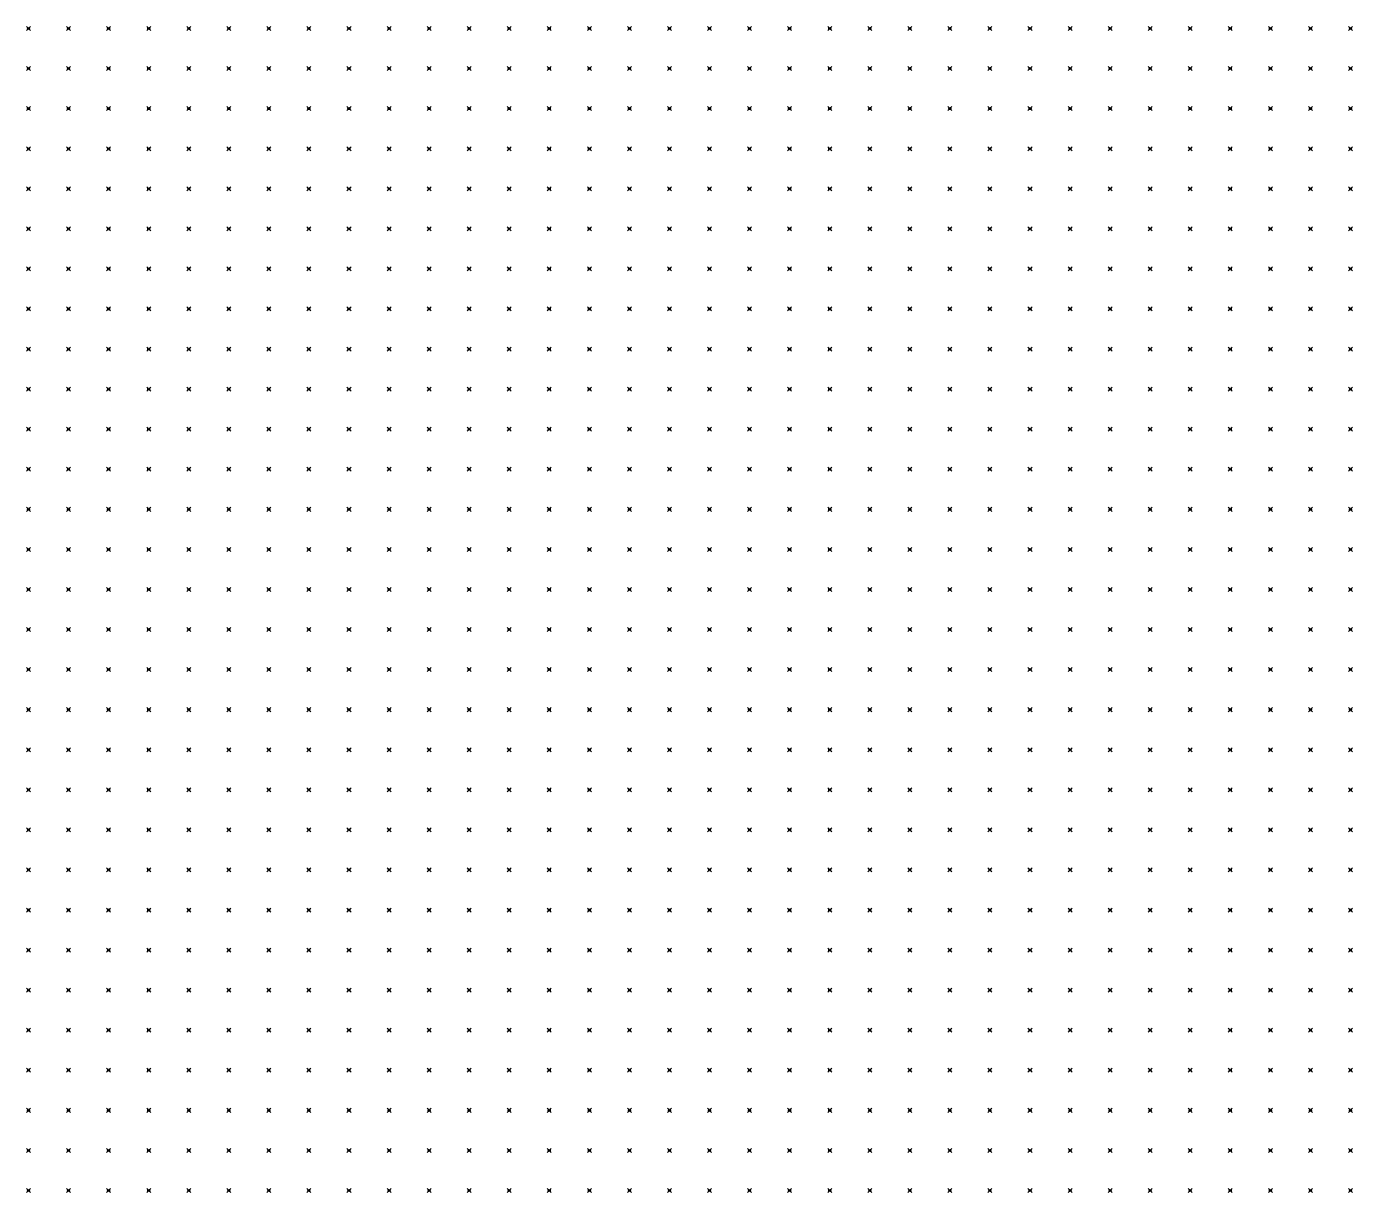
# Model space of a CAD drawing. Header units: metres. Extents: x 441556 to 446409, y 432338 to 461058.
# Drawn here: x 443856.1 to 443955.3, y 445925.1 to 446012.4 of the extents above; entities that cross this region are included whole.
import ezdxf

# ---------------------------------------------------------------- set-up
doc = ezdxf.new("R2010")
doc.units = ezdxf.units.M
doc.header["$MEASUREMENT"] = 0
doc.header["$PDMODE"] = 35
doc.header["$PDSIZE"] = 0.15
doc.layers.add('DTM-NOK-RevN_POINTS', color=91, linetype='Continuous')

msp = doc.modelspace()

# ---------------------------------------------------------------- linework, layer by layer
at = {"layer": 'DTM-NOK-RevN_POINTS'}
for p in [(443856.21, 446012.227, 455.922), (443859.21, 446012.227, 453.847), (443862.209, 446012.227, 451.455), (443865.208, 446012.227, 449.183), (443868.208, 446012.227, 446.838), (443871.207, 446012.227, 444.652), (443874.206, 446012.227, 441.866), (443877.206, 446012.227, 439.417), (443880.205, 446012.227, 437.277), (443883.205, 446012.227, 435.121), (443886.204, 446012.227, 432.847), (443889.203, 446012.227, 430.617), (443892.203, 446012.227, 428.379), (443895.202, 446012.227, 425.769), (443898.201, 446012.227, 423.6), (443901.201, 446012.227, 421.377), (443904.2, 446012.227, 418.947), (443907.199, 446012.227, 416.868), (443910.199, 446012.227, 414.473), (443913.198, 446012.227, 412.132), (443916.197, 446012.227, 409.618), (443919.197, 446012.227, 407.206), (443922.196, 446012.227, 404.841), (443925.196, 446012.227, 402.232), (443928.195, 446012.227, 399.492), (443931.194, 446012.227, 396.379), (443934.194, 446012.227, 393.166), (443937.193, 446012.227, 390.375), (443940.192, 446012.227, 387.99), (443943.192, 446012.227, 385.455), (443946.191, 446012.227, 382.428), (443949.19, 446012.227, 379.353), (443952.19, 446012.227, 376.717), (443955.189, 446012.227, 374.2), (443856.21, 446009.228, 455.335), (443859.21, 446009.228, 452.864), (443862.209, 446009.228, 450.693), (443865.208, 446009.228, 448.801), (443868.208, 446009.228, 446.259), (443871.207, 446009.228, 444.114), (443874.206, 446009.228, 441.249), (443877.206, 446009.228, 438.886), (443880.205, 446009.228, 436.922), (443883.205, 446009.228, 434.737), (443886.204, 446009.228, 432.581), (443889.203, 446009.228, 430.295), (443892.203, 446009.228, 428.156), (443895.202, 446009.228, 425.616), (443898.201, 446009.228, 423.537), (443901.201, 446009.228, 421.277), (443904.2, 446009.228, 418.63), (443907.199, 446009.228, 416.453), (443910.199, 446009.228, 413.958), (443913.198, 446009.228, 411.768), (443916.197, 446009.228, 409.252), (443919.197, 446009.228, 406.977), (443922.196, 446009.228, 404.597), (443925.196, 446009.228, 401.933), (443928.195, 446009.228, 399.247), (443931.194, 446009.228, 396.795), (443934.194, 446009.228, 394.222), (443937.193, 446009.228, 391.429), (443940.192, 446009.228, 388.882), (443943.192, 446009.228, 385.999), (443946.191, 446009.228, 383.26), (443949.19, 446009.228, 380.077), (443952.19, 446009.228, 376.819), (443955.189, 446009.228, 373.324), (443856.21, 446006.229, 454.498), (443859.21, 446006.229, 452.181), (443862.209, 446006.229, 449.969), (443865.208, 446006.229, 448.011), (443868.208, 446006.229, 445.648), (443871.207, 446006.229, 443.334), (443874.206, 446006.229, 440.909), (443877.206, 446006.229, 438.627), (443880.205, 446006.229, 436.666), (443883.205, 446006.229, 434.672), (443886.204, 446006.229, 432.631), (443889.203, 446006.229, 430.147), (443892.203, 446006.229, 427.965), (443895.202, 446006.229, 425.602), (443898.201, 446006.229, 423.216), (443901.201, 446006.229, 420.753), (443904.2, 446006.229, 417.983), (443907.199, 446006.229, 415.643), (443910.199, 446006.229, 413.241), (443913.198, 446006.229, 410.98), (443916.197, 446006.229, 408.514), (443919.197, 446006.229, 406.181), (443922.196, 446006.229, 403.763), (443925.196, 446006.229, 401.265), (443928.195, 446006.229, 398.806), (443931.194, 446006.229, 396.43), (443934.194, 446006.229, 394.378), (443937.193, 446006.229, 391.702), (443940.192, 446006.229, 389.308), (443943.192, 446006.229, 386.852), (443946.191, 446006.229, 383.489), (443949.19, 446006.229, 380.507), (443952.19, 446006.229, 377.16), (443955.189, 446006.229, 373.521), (443856.21, 446003.229, 453.896), (443859.21, 446003.229, 451.223), (443862.209, 446003.229, 449.122), (443865.208, 446003.229, 447.204), (443868.208, 446003.229, 444.746), (443871.207, 446003.229, 442.567), (443874.206, 446003.229, 440.245), (443877.206, 446003.229, 438.354), (443880.205, 446003.229, 436.555), (443883.205, 446003.229, 434.618), (443886.204, 446003.229, 432.905), (443889.203, 446003.229, 430.548), (443892.203, 446003.229, 428.201), (443895.202, 446003.229, 425.489), (443898.201, 446003.229, 423.179), (443901.201, 446003.229, 420.624), (443904.2, 446003.229, 417.805), (443907.199, 446003.229, 415.415), (443910.199, 446003.229, 412.963), (443913.198, 446003.229, 410.601), (443916.197, 446003.229, 408.128), (443919.197, 446003.229, 405.439), (443922.196, 446003.229, 402.889), (443925.196, 446003.229, 400.057), (443928.195, 446003.229, 397.352), (443931.194, 446003.229, 395.175), (443934.194, 446003.229, 393.691), (443937.193, 446003.229, 391.556), (443940.192, 446003.229, 389.007), (443943.192, 446003.229, 386.38), (443946.191, 446003.229, 383.816), (443949.19, 446003.229, 380.892), (443952.19, 446003.229, 377.946), (443955.189, 446003.229, 374.378), (443856.21, 446000.23, 454.024), (443859.21, 446000.23, 451.641), (443862.209, 446000.23, 449.205), (443865.208, 446000.23, 446.913), (443868.208, 446000.23, 444.463), (443871.207, 446000.23, 442.288), (443874.206, 446000.23, 440.131), (443877.206, 446000.23, 438.381), (443880.205, 446000.23, 436.597), (443883.205, 446000.23, 434.852), (443886.204, 446000.23, 432.871), (443889.203, 446000.23, 430.581), (443892.203, 446000.23, 428.278), (443895.202, 446000.23, 425.863), (443898.201, 446000.23, 423.234), (443901.201, 446000.23, 420.817), (443904.2, 446000.23, 418.157), (443907.199, 446000.23, 415.779), (443910.199, 446000.23, 413.236), (443913.198, 446000.23, 410.763), (443916.197, 446000.23, 408.398), (443919.197, 446000.23, 405.932), (443922.196, 446000.23, 403.158), (443925.196, 446000.23, 399.98), (443928.195, 446000.23, 397.013), (443931.194, 446000.23, 394.379), (443934.194, 446000.23, 392.418), (443937.193, 446000.23, 390.468), (443940.192, 446000.23, 388.413), (443943.192, 446000.23, 386.275), (443946.191, 446000.23, 383.514), (443949.19, 446000.23, 380.837), (443952.19, 446000.23, 377.925), (443955.189, 446000.23, 374.488), (443856.21, 445997.231, 454.28), (443859.21, 445997.231, 451.98), (443862.209, 445997.231, 449.511), (443865.208, 445997.231, 446.928), (443868.208, 445997.231, 444.474), (443871.207, 445997.231, 442.251), (443874.206, 445997.231, 440.17), (443877.206, 445997.231, 438.509), (443880.205, 445997.231, 436.825), (443883.205, 445997.231, 434.87), (443886.204, 445997.231, 432.84), (443889.203, 445997.231, 430.381), (443892.203, 445997.231, 428.11), (443895.202, 445997.231, 425.814), (443898.201, 445997.231, 423.406), (443901.201, 445997.231, 420.974), (443904.2, 445997.231, 418.564), (443907.199, 445997.231, 415.854), (443910.199, 445997.231, 413.341), (443913.198, 445997.231, 410.983), (443916.197, 445997.231, 408.9), (443919.197, 445997.231, 406.421), (443922.196, 445997.231, 403.442), (443925.196, 445997.231, 400.361), (443928.195, 445997.231, 397.123), (443931.194, 445997.231, 393.804), (443934.194, 445997.231, 391.42), (443937.193, 445997.231, 389.299), (443940.192, 445997.231, 387.353), (443943.192, 445997.231, 385.524), (443946.191, 445997.231, 383.037), (443949.19, 445997.231, 380.748), (443952.19, 445997.231, 378.01), (443955.189, 445997.231, 374.853), (443856.21, 445994.231, 454.418), (443859.21, 445994.231, 452.147), (443862.209, 445994.231, 449.802), (443865.208, 445994.231, 447.526), (443868.208, 445994.231, 444.963), (443871.207, 445994.231, 442.644), (443874.206, 445994.231, 440.456), (443877.206, 445994.231, 438.561), (443880.205, 445994.231, 436.55), (443883.205, 445994.231, 434.421), (443886.204, 445994.231, 432.566), (443889.203, 445994.231, 430.11), (443892.203, 445994.231, 427.976), (443895.202, 445994.231, 425.628), (443898.201, 445994.231, 423.292), (443901.201, 445994.231, 421.083), (443904.2, 445994.231, 418.649), (443907.199, 445994.231, 416.175), (443910.199, 445994.231, 413.689), (443913.198, 445994.231, 411.305), (443916.197, 445994.231, 409.026), (443919.197, 445994.231, 406.552), (443922.196, 445994.231, 403.669), (443925.196, 445994.231, 400.718), (443928.195, 445994.231, 397.514), (443931.194, 445994.231, 394.4), (443934.194, 445994.231, 391.039), (443937.193, 445994.231, 388.102), (443940.192, 445994.231, 385.914), (443943.192, 445994.231, 384.236), (443946.191, 445994.231, 382.101), (443949.19, 445994.231, 379.835), (443952.19, 445994.231, 377.504), (443955.189, 445994.231, 374.866), (443856.21, 445991.232, 454.657), (443859.21, 445991.232, 452.4), (443862.209, 445991.232, 450.136), (443865.208, 445991.232, 447.932), (443868.208, 445991.232, 445.422), (443871.207, 445991.232, 443.157), (443874.206, 445991.232, 440.898), (443877.206, 445991.232, 438.673), (443880.205, 445991.232, 436.268), (443883.205, 445991.232, 434.055), (443886.204, 445991.232, 432.141), (443889.203, 445991.232, 429.956), (443892.203, 445991.232, 427.785), (443895.202, 445991.232, 425.484), (443898.201, 445991.232, 423.165), (443901.201, 445991.232, 420.848), (443904.2, 445991.232, 418.515), (443907.199, 445991.232, 416.336), (443910.199, 445991.232, 413.937), (443913.198, 445991.232, 411.656), (443916.197, 445991.232, 409.161), (443919.197, 445991.232, 406.598), (443922.196, 445991.232, 403.78), (443925.196, 445991.232, 400.746), (443928.195, 445991.232, 397.58), (443931.194, 445991.232, 394.382), (443934.194, 445991.232, 391.016), (443937.193, 445991.232, 387.941), (443940.192, 445991.232, 385.363), (443943.192, 445991.232, 383.194), (443946.191, 445991.232, 380.815), (443949.19, 445991.232, 378.943), (443952.19, 445991.232, 376.753), (443955.189, 445991.232, 374.569), (443856.21, 445988.232, 454.817), (443859.21, 445988.232, 452.59), (443862.209, 445988.232, 450.314), (443865.208, 445988.232, 447.913), (443868.208, 445988.232, 445.606), (443871.207, 445988.232, 443.275), (443874.206, 445988.232, 440.949), (443877.206, 445988.232, 438.56), (443880.205, 445988.232, 436.082), (443883.205, 445988.232, 433.728), (443886.204, 445988.232, 431.918), (443889.203, 445988.232, 429.726), (443892.203, 445988.232, 427.61), (443895.202, 445988.232, 425.375), (443898.201, 445988.232, 423.049), (443901.201, 445988.232, 420.54), (443904.2, 445988.232, 418.27), (443907.199, 445988.232, 416.089), (443910.199, 445988.232, 413.666), (443913.198, 445988.232, 411.517), (443916.197, 445988.232, 408.924), (443919.197, 445988.232, 406.358), (443922.196, 445988.232, 403.635), (443925.196, 445988.232, 400.962), (443928.195, 445988.232, 397.824), (443931.194, 445988.232, 394.471), (443934.194, 445988.232, 391.32), (443937.193, 445988.232, 388.482), (443940.192, 445988.232, 385.183), (443943.192, 445988.232, 382.394), (443946.191, 445988.232, 379.759), (443949.19, 445988.232, 377.729), (443952.19, 445988.232, 375.46), (443955.189, 445988.232, 373.318), (443856.21, 445985.233, 455), (443859.21, 445985.233, 452.952), (443862.209, 445985.233, 450.583), (443865.208, 445985.233, 448.297), (443868.208, 445985.233, 445.753), (443871.207, 445985.233, 443.302), (443874.206, 445985.233, 440.917), (443877.206, 445985.233, 438.471), (443880.205, 445985.233, 436.033), (443883.205, 445985.233, 433.906), (443886.204, 445985.233, 431.886), (443889.203, 445985.233, 429.521), (443892.203, 445985.233, 427.386), (443895.202, 445985.233, 424.928), (443898.201, 445985.233, 422.729), (443901.201, 445985.233, 420.371), (443904.2, 445985.233, 418.12), (443907.199, 445985.233, 415.972), (443910.199, 445985.233, 413.4), (443913.198, 445985.233, 410.855), (443916.197, 445985.233, 408.092), (443919.197, 445985.233, 405.734), (443922.196, 445985.233, 403.447), (443925.196, 445985.233, 400.887), (443928.195, 445985.233, 397.909), (443931.194, 445985.233, 394.539), (443934.194, 445985.233, 391.211), (443937.193, 445985.233, 387.829), (443940.192, 445985.233, 384.902), (443943.192, 445985.233, 382.169), (443946.191, 445985.233, 379.614), (443949.19, 445985.233, 377.318), (443952.19, 445985.233, 374.149), (443955.189, 445985.233, 372.24), (443856.21, 445982.234, 455.092), (443859.21, 445982.234, 452.91), (443862.209, 445982.234, 450.784), (443865.208, 445982.234, 448.407), (443868.208, 445982.234, 445.857), (443871.207, 445982.234, 443.485), (443874.206, 445982.234, 440.73), (443877.206, 445982.234, 438.371), (443880.205, 445982.234, 435.947), (443883.205, 445982.234, 433.66), (443886.204, 445982.234, 431.418), (443889.203, 445982.234, 428.85), (443892.203, 445982.234, 426.686), (443895.202, 445982.234, 424.563), (443898.201, 445982.234, 422.286), (443901.201, 445982.234, 419.868), (443904.2, 445982.234, 417.547), (443907.199, 445982.234, 415.132), (443910.199, 445982.234, 412.377), (443913.198, 445982.234, 409.737), (443916.197, 445982.234, 407.307), (443919.197, 445982.234, 404.73), (443922.196, 445982.234, 402.357), (443925.196, 445982.234, 400.008), (443928.195, 445982.234, 396.997), (443931.194, 445982.234, 393.567), (443934.194, 445982.234, 390.463), (443937.193, 445982.234, 386.872), (443940.192, 445982.234, 383.784), (443943.192, 445982.234, 381.058), (443946.191, 445982.234, 378.888), (443949.19, 445982.234, 376.309), (443952.19, 445982.234, 372.717), (443955.189, 445982.234, 370.412), (443856.21, 445979.234, 454.993), (443859.21, 445979.234, 452.988), (443862.209, 445979.234, 450.781), (443865.208, 445979.234, 448.422), (443868.208, 445979.234, 445.929), (443871.207, 445979.234, 443.548), (443874.206, 445979.234, 440.895), (443877.206, 445979.234, 438.31), (443880.205, 445979.234, 436.072), (443883.205, 445979.234, 433.554), (443886.204, 445979.234, 431.084), (443889.203, 445979.234, 428.533), (443892.203, 445979.234, 426.357), (443895.202, 445979.234, 424.018), (443898.201, 445979.234, 421.796), (443901.201, 445979.234, 419.298), (443904.2, 445979.234, 416.844), (443907.199, 445979.234, 414.365), (443910.199, 445979.234, 411.489), (443913.198, 445979.234, 408.816), (443916.197, 445979.234, 406.112), (443919.197, 445979.234, 403.548), (443922.196, 445979.234, 401.085), (443925.196, 445979.234, 398.645), (443928.195, 445979.234, 395.855), (443931.194, 445979.234, 392.525), (443934.194, 445979.234, 389.066), (443937.193, 445979.234, 386.186), (443940.192, 445979.234, 382.837), (443943.192, 445979.234, 380.643), (443946.191, 445979.234, 378.012), (443949.19, 445979.234, 375.171), (443952.19, 445979.234, 371.74), (443955.189, 445979.234, 369.247), (443856.21, 445976.235, 455.059), (443859.21, 445976.235, 452.921), (443862.209, 445976.235, 450.908), (443865.208, 445976.235, 448.639), (443868.208, 445976.235, 445.914), (443871.207, 445976.235, 443.574), (443874.206, 445976.235, 440.959), (443877.206, 445976.235, 438.472), (443880.205, 445976.235, 436.284), (443883.205, 445976.235, 433.855), (443886.204, 445976.235, 431.39), (443889.203, 445976.235, 428.906), (443892.203, 445976.235, 426.471), (443895.202, 445976.235, 424.25), (443898.201, 445976.235, 421.725), (443901.201, 445976.235, 419.372), (443904.2, 445976.235, 416.877), (443907.199, 445976.235, 414.071), (443910.199, 445976.235, 411.229), (443913.198, 445976.235, 408.313), (443916.197, 445976.235, 405.587), (443919.197, 445976.235, 402.685), (443922.196, 445976.235, 399.962), (443925.196, 445976.235, 397.584), (443928.195, 445976.235, 394.69), (443931.194, 445976.235, 391.53), (443934.194, 445976.235, 388.512), (443937.193, 445976.235, 385.851), (443940.192, 445976.235, 382.962), (443943.192, 445976.235, 380.02), (443946.191, 445976.235, 377.537), (443949.19, 445976.235, 374.446), (443952.19, 445976.235, 371.616), (443955.189, 445976.235, 369.096), (443856.21, 445973.236, 455.037), (443859.21, 445973.236, 452.946), (443862.209, 445973.236, 450.91), (443865.208, 445973.236, 448.74), (443868.208, 445973.236, 446.255), (443871.207, 445973.236, 443.656), (443874.206, 445973.236, 441.274), (443877.206, 445973.236, 439.143), (443880.205, 445973.236, 436.724), (443883.205, 445973.236, 434.182), (443886.204, 445973.236, 431.881), (443889.203, 445973.236, 429.256), (443892.203, 445973.236, 426.896), (443895.202, 445973.236, 424.517), (443898.201, 445973.236, 422.091), (443901.201, 445973.236, 419.727), (443904.2, 445973.236, 416.986), (443907.199, 445973.236, 414.262), (443910.199, 445973.236, 410.919), (443913.198, 445973.236, 407.917), (443916.197, 445973.236, 405.344), (443919.197, 445973.236, 402.617), (443922.196, 445973.236, 400.07), (443925.196, 445973.236, 397.176), (443928.195, 445973.236, 393.939), (443931.194, 445973.236, 391.251), (443934.194, 445973.236, 388.438), (443937.193, 445973.236, 385.967), (443940.192, 445973.236, 383.449), (443943.192, 445973.236, 381.189), (443946.191, 445973.236, 378.621), (443949.19, 445973.236, 375.834), (443952.19, 445973.236, 373.656), (443955.189, 445973.236, 371.365), (443856.21, 445970.236, 454.569), (443859.21, 445970.236, 452.703), (443862.209, 445970.236, 450.927), (443865.208, 445970.236, 448.991), (443868.208, 445970.236, 446.5), (443871.207, 445970.236, 444.187), (443874.206, 445970.236, 442.089), (443877.206, 445970.236, 439.989), (443880.205, 445970.236, 437.517), (443883.205, 445970.236, 434.768), (443886.204, 445970.236, 432.424), (443889.203, 445970.236, 429.767), (443892.203, 445970.236, 427.68), (443895.202, 445970.236, 425.363), (443898.201, 445970.236, 422.736), (443901.201, 445970.236, 420.051), (443904.2, 445970.236, 417.442), (443907.199, 445970.236, 414.707), (443910.199, 445970.236, 410.926), (443913.198, 445970.236, 408.608), (443916.197, 445970.236, 405.831), (443919.197, 445970.236, 403.906), (443922.196, 445970.236, 402.147), (443925.196, 445970.236, 398.095), (443928.195, 445970.236, 393.795), (443931.194, 445970.236, 391.508), (443934.194, 445970.236, 388.641), (443937.193, 445970.236, 386.291), (443940.192, 445970.236, 384.541), (443943.192, 445970.236, 382.077), (443946.191, 445970.236, 379.775), (443949.19, 445970.236, 377.649), (443952.19, 445970.236, 377.003), (443955.189, 445970.236, 374.845), (443856.21, 445967.237, 453.89), (443859.21, 445967.237, 452.101), (443862.209, 445967.237, 450.49), (443865.208, 445967.237, 448.559), (443868.208, 445967.237, 446.512), (443871.207, 445967.237, 444.833), (443874.206, 445967.237, 442.663), (443877.206, 445967.237, 440.339), (443880.205, 445967.237, 437.955), (443883.205, 445967.237, 435.374), (443886.204, 445967.237, 432.846), (443889.203, 445967.237, 430.213), (443892.203, 445967.237, 428.052), (443895.202, 445967.237, 425.653), (443898.201, 445967.237, 423.045), (443901.201, 445967.237, 420.377), (443904.2, 445967.237, 417.768), (443907.199, 445967.237, 415.187), (443910.199, 445967.237, 412.557), (443913.198, 445967.237, 409.653), (443916.197, 445967.237, 407.382), (443919.197, 445967.237, 405.643), (443922.196, 445967.237, 403.685), (443925.196, 445967.237, 401.098), (443928.195, 445967.237, 395.571), (443931.194, 445967.237, 392.225), (443934.194, 445967.237, 389.665), (443937.193, 445967.237, 387.423), (443940.192, 445967.237, 385.529), (443943.192, 445967.237, 383.351), (443946.191, 445967.237, 381.525), (443949.19, 445967.237, 380.164), (443952.19, 445967.237, 378.835), (443955.189, 445967.237, 377.322), (443856.21, 445964.238, 452.735), (443859.21, 445964.238, 451.327), (443862.209, 445964.238, 449.706), (443865.208, 445964.238, 448.137), (443868.208, 445964.238, 446.149), (443871.207, 445964.238, 444.574), (443874.206, 445964.238, 442.422), (443877.206, 445964.238, 440.245), (443880.205, 445964.238, 438.344), (443883.205, 445964.238, 435.963), (443886.204, 445964.238, 433.586), (443889.203, 445964.238, 430.989), (443892.203, 445964.238, 428.748), (443895.202, 445964.238, 425.991), (443898.201, 445964.238, 423.51), (443901.201, 445964.238, 421.125), (443904.2, 445964.238, 418.45), (443907.199, 445964.238, 416.241), (443910.199, 445964.238, 413.752), (443913.198, 445964.238, 410.867), (443916.197, 445964.238, 408.472), (443919.197, 445964.238, 406.248), (443922.196, 445964.238, 404.567), (443925.196, 445964.238, 402.23), (443928.195, 445964.238, 398.382), (443931.194, 445964.238, 393.884), (443934.194, 445964.238, 391.182), (443937.193, 445964.238, 389.386), (443940.192, 445964.238, 387.261), (443943.192, 445964.238, 385.834), (443946.191, 445964.238, 384.532), (443949.19, 445964.238, 382.533), (443952.19, 445964.238, 380.337), (443955.189, 445964.238, 378.748), (443856.21, 445961.238, 451.632), (443859.21, 445961.238, 450.252), (443862.209, 445961.238, 448.915), (443865.208, 445961.238, 447.137), (443868.208, 445961.238, 445.297), (443871.207, 445961.238, 443.573), (443874.206, 445961.238, 441.697), (443877.206, 445961.238, 439.909), (443880.205, 445961.238, 437.863), (443883.205, 445961.238, 436.025), (443886.204, 445961.238, 434.077), (443889.203, 445961.238, 431.881), (443892.203, 445961.238, 429.48), (443895.202, 445961.238, 426.785), (443898.201, 445961.238, 424.47), (443901.201, 445961.238, 421.96), (443904.2, 445961.238, 419.39), (443907.199, 445961.238, 417.221), (443910.199, 445961.238, 414.83), (443913.198, 445961.238, 412.581), (443916.197, 445961.238, 409.899), (443919.197, 445961.238, 407.807), (443922.196, 445961.238, 405.969), (443925.196, 445961.238, 403.732), (443928.195, 445961.238, 400.927), (443931.194, 445961.238, 397.096), (443934.194, 445961.238, 393.256), (443937.193, 445961.238, 391.37), (443940.192, 445961.238, 389.726), (443943.192, 445961.238, 388.513), (443946.191, 445961.238, 386.593), (443949.19, 445961.238, 384.299), (443952.19, 445961.238, 381.323), (443955.189, 445961.238, 379.028), (443856.21, 445958.239, 451.543), (443859.21, 445958.239, 450.045), (443862.209, 445958.239, 447.839), (443865.208, 445958.239, 446.016), (443868.208, 445958.239, 444.182), (443871.207, 445958.239, 442.4), (443874.206, 445958.239, 440.562), (443877.206, 445958.239, 438.859), (443880.205, 445958.239, 437.133), (443883.205, 445958.239, 435.33), (443886.204, 445958.239, 433.729), (443889.203, 445958.239, 431.945), (443892.203, 445958.239, 430.27), (443895.202, 445958.239, 427.844), (443898.201, 445958.239, 425.458), (443901.201, 445958.239, 423.055), (443904.2, 445958.239, 420.466), (443907.199, 445958.239, 418.047), (443910.199, 445958.239, 415.805), (443913.198, 445958.239, 413.853), (443916.197, 445958.239, 411.378), (443919.197, 445958.239, 409.226), (443922.196, 445958.239, 407.099), (443925.196, 445958.239, 404.701), (443928.195, 445958.239, 402.472), (443931.194, 445958.239, 399.182), (443934.194, 445958.239, 395.998), (443937.193, 445958.239, 394.199), (443940.192, 445958.239, 392.436), (443943.192, 445958.239, 390.192), (443946.191, 445958.239, 387.304), (443949.19, 445958.239, 384.653), (443952.19, 445958.239, 381.935), (443955.189, 445958.239, 379.064), (443856.21, 445955.24, 451.657), (443859.21, 445955.24, 449.496), (443862.209, 445955.24, 447.376), (443865.208, 445955.24, 445.182), (443868.208, 445955.24, 442.94), (443871.207, 445955.24, 441.19), (443874.206, 445955.24, 439.391), (443877.206, 445955.24, 437.6), (443880.205, 445955.24, 435.887), (443883.205, 445955.24, 434.185), (443886.204, 445955.24, 432.711), (443889.203, 445955.24, 431.182), (443892.203, 445955.24, 429.853), (443895.202, 445955.24, 428.184), (443898.201, 445955.24, 426.491), (443901.201, 445955.24, 424.237), (443904.2, 445955.24, 421.63), (443907.199, 445955.24, 419.418), (443910.199, 445955.24, 416.775), (443913.198, 445955.24, 414.826), (443916.197, 445955.24, 412.781), (443919.197, 445955.24, 410.494), (443922.196, 445955.24, 408.174), (443925.196, 445955.24, 405.656), (443928.195, 445955.24, 403.395), (443931.194, 445955.24, 400.911), (443934.194, 445955.24, 398.257), (443937.193, 445955.24, 395.776), (443940.192, 445955.24, 393.244), (443943.192, 445955.24, 390.598), (443946.191, 445955.24, 387.784), (443949.19, 445955.24, 385.042), (443952.19, 445955.24, 382.321), (443955.189, 445955.24, 379.621), (443856.21, 445952.24, 451.687), (443859.21, 445952.24, 449.586), (443862.209, 445952.24, 447.254), (443865.208, 445952.24, 444.978), (443868.208, 445952.24, 442.428), (443871.207, 445952.24, 440.226), (443874.206, 445952.24, 438.164), (443877.206, 445952.24, 436.375), (443880.205, 445952.24, 434.523), (443883.205, 445952.24, 432.905), (443886.204, 445952.24, 431.296), (443889.203, 445952.24, 429.914), (443892.203, 445952.24, 428.63), (443895.202, 445952.24, 426.976), (443898.201, 445952.24, 425.746), (443901.201, 445952.24, 424.38), (443904.2, 445952.24, 422.357), (443907.199, 445952.24, 420.336), (443910.199, 445952.24, 417.772), (443913.198, 445952.24, 415.794), (443916.197, 445952.24, 413.648), (443919.197, 445952.24, 411.493), (443922.196, 445952.24, 409.136), (443925.196, 445952.24, 406.521), (443928.195, 445952.24, 404.344), (443931.194, 445952.24, 401.786), (443934.194, 445952.24, 399.474), (443937.193, 445952.24, 396.727), (443940.192, 445952.24, 393.853), (443943.192, 445952.24, 391.014), (443946.191, 445952.24, 388.048), (443949.19, 445952.24, 385.472), (443952.19, 445952.24, 382.609), (443955.189, 445952.24, 379.933), (443856.21, 445949.241, 451.711), (443859.21, 445949.241, 449.686), (443862.209, 445949.241, 447.127), (443865.208, 445949.241, 444.754), (443868.208, 445949.241, 442.213), (443871.207, 445949.241, 439.702), (443874.206, 445949.241, 437.459), (443877.206, 445949.241, 435.422), (443880.205, 445949.241, 433.443), (443883.205, 445949.241, 431.636), (443886.204, 445949.241, 429.848), (443889.203, 445949.241, 428.272), (443892.203, 445949.241, 427.066), (443895.202, 445949.241, 425.623), (443898.201, 445949.241, 424.26), (443901.201, 445949.241, 422.976), (443904.2, 445949.241, 421.665), (443907.199, 445949.241, 420.483), (443910.199, 445949.241, 417.822), (443913.198, 445949.241, 416.269), (443916.197, 445949.241, 414.342), (443919.197, 445949.241, 412.304), (443922.196, 445949.241, 409.794), (443925.196, 445949.241, 407.225), (443928.195, 445949.241, 404.902), (443931.194, 445949.241, 402.708), (443934.194, 445949.241, 400.456), (443937.193, 445949.241, 397.724), (443940.192, 445949.241, 395.145), (443943.192, 445949.241, 391.631), (443946.191, 445949.241, 388.31), (443949.19, 445949.241, 385.816), (443952.19, 445949.241, 382.631), (443955.189, 445949.241, 379.895), (443856.21, 445946.241, 451.985), (443859.21, 445946.241, 449.723), (443862.209, 445946.241, 447.131), (443865.208, 445946.241, 444.701), (443868.208, 445946.241, 442.127), (443871.207, 445946.241, 439.652), (443874.206, 445946.241, 437.097), (443877.206, 445946.241, 434.834), (443880.205, 445946.241, 432.847), (443883.205, 445946.241, 430.865), (443886.204, 445946.241, 428.759), (443889.203, 445946.241, 426.569), (443892.203, 445946.241, 424.719), (443895.202, 445946.241, 423.536), (443898.201, 445946.241, 422.513), (443901.201, 445946.241, 421.186), (443904.2, 445946.241, 419.582), (443907.199, 445946.241, 418.523), (443910.199, 445946.241, 416.59), (443913.198, 445946.241, 414.885), (443916.197, 445946.241, 413.307), (443919.197, 445946.241, 411.809), (443922.196, 445946.241, 410.088), (443925.196, 445946.241, 407.827), (443928.195, 445946.241, 405.722), (443931.194, 445946.241, 403.135), (443934.194, 445946.241, 400.54), (443937.193, 445946.241, 398.074), (443940.192, 445946.241, 395.321), (443943.192, 445946.241, 392.451), (443946.191, 445946.241, 388.797), (443949.19, 445946.241, 385.887), (443952.19, 445946.241, 382.316), (443955.189, 445946.241, 379.94), (443856.21, 445943.242, 451.998), (443859.21, 445943.242, 449.747), (443862.209, 445943.242, 447.114), (443865.208, 445943.242, 444.365), (443868.208, 445943.242, 442.065), (443871.207, 445943.242, 439.698), (443874.206, 445943.242, 437.205), (443877.206, 445943.242, 434.794), (443880.205, 445943.242, 432.509), (443883.205, 445943.242, 430.341), (443886.204, 445943.242, 428.202), (443889.203, 445943.242, 425.934), (443892.203, 445943.242, 423.321), (443895.202, 445943.242, 421.507), (443898.201, 445943.242, 420.516), (443901.201, 445943.242, 419.103), (443904.2, 445943.242, 417.443), (443907.199, 445943.242, 415.791), (443910.199, 445943.242, 414.747), (443913.198, 445943.242, 413.475), (443916.197, 445943.242, 411.528), (443919.197, 445943.242, 410.263), (443922.196, 445943.242, 408.814), (443925.196, 445943.242, 407.233), (443928.195, 445943.242, 405.453), (443931.194, 445943.242, 403.03), (443934.194, 445943.242, 400.252), (443937.193, 445943.242, 397.476), (443940.192, 445943.242, 394.989), (443943.192, 445943.242, 392.059), (443946.191, 445943.242, 389.14), (443949.19, 445943.242, 385.921), (443952.19, 445943.242, 382.6), (443955.189, 445943.242, 379.743), (443856.21, 445940.243, 451.572), (443859.21, 445940.243, 449.468), (443862.209, 445940.243, 446.857), (443865.208, 445940.243, 444.442), (443868.208, 445940.243, 441.83), (443871.207, 445940.243, 439.538), (443874.206, 445940.243, 437.118), (443877.206, 445940.243, 434.847), (443880.205, 445940.243, 432.259), (443883.205, 445940.243, 429.864), (443886.204, 445940.243, 427.545), (443889.203, 445940.243, 425.171), (443892.203, 445940.243, 422.604), (443895.202, 445940.243, 420.054), (443898.201, 445940.243, 418.146), (443901.201, 445940.243, 417.049), (443904.2, 445940.243, 415.434), (443907.199, 445940.243, 413.758), (443910.199, 445940.243, 412.146), (443913.198, 445940.243, 411.095), (443916.197, 445940.243, 409.43), (443919.197, 445940.243, 407.916), (443922.196, 445940.243, 406.814), (443925.196, 445940.243, 405.316), (443928.195, 445940.243, 404.085), (443931.194, 445940.243, 402.133), (443934.194, 445940.243, 399.574), (443937.193, 445940.243, 396.734), (443940.192, 445940.243, 394.456), (443943.192, 445940.243, 391.911), (443946.191, 445940.243, 389.058), (443949.19, 445940.243, 385.966), (443952.19, 445940.243, 382.608), (443955.189, 445940.243, 379.713), (443856.21, 445937.243, 451.011), (443859.21, 445937.243, 448.684), (443862.209, 445937.243, 446.318), (443865.208, 445937.243, 444.086), (443868.208, 445937.243, 441.262), (443871.207, 445937.243, 439.119), (443874.206, 445937.243, 436.861), (443877.206, 445937.243, 434.583), (443880.205, 445937.243, 432.147), (443883.205, 445937.243, 429.719), (443886.204, 445937.243, 427.164), (443889.203, 445937.243, 424.488), (443892.203, 445937.243, 421.742), (443895.202, 445937.243, 419.12), (443898.201, 445937.243, 416.317), (443901.201, 445937.243, 414.468), (443904.2, 445937.243, 413.174), (443907.199, 445937.243, 411.421), (443910.199, 445937.243, 409.769), (443913.198, 445937.243, 408.393), (443916.197, 445937.243, 406.77), (443919.197, 445937.243, 405.398), (443922.196, 445937.243, 404.296), (443925.196, 445937.243, 402.934), (443928.195, 445937.243, 401.876), (443931.194, 445937.243, 400.665), (443934.194, 445937.243, 398.282), (443937.193, 445937.243, 395.858), (443940.192, 445937.243, 393.76), (443943.192, 445937.243, 391.637), (443946.191, 445937.243, 388.383), (443949.19, 445937.243, 384.882), (443952.19, 445937.243, 382.345), (443955.189, 445937.243, 379.573), (443856.21, 445934.244, 450.661), (443859.21, 445934.244, 448.269), (443862.209, 445934.244, 445.886), (443865.208, 445934.244, 443.602), (443868.208, 445934.244, 440.96), (443871.207, 445934.244, 438.763), (443874.206, 445934.244, 436.441), (443877.206, 445934.244, 434.177), (443880.205, 445934.244, 431.916), (443883.205, 445934.244, 429.1), (443886.204, 445934.244, 426.784), (443889.203, 445934.244, 424.019), (443892.203, 445934.244, 421.469), (443895.202, 445934.244, 418.907), (443898.201, 445934.244, 416.16), (443901.201, 445934.244, 413.389), (443904.2, 445934.244, 410.78), (443907.199, 445934.244, 409.151), (443910.199, 445934.244, 407.024), (443913.198, 445934.244, 405.559), (443916.197, 445934.244, 404.292), (443919.197, 445934.244, 403.043), (443922.196, 445934.244, 401.503), (443925.196, 445934.244, 400.187), (443928.195, 445934.244, 399.878), (443931.194, 445934.244, 398.65), (443934.194, 445934.244, 397.039), (443937.193, 445934.244, 394.701), (443940.192, 445934.244, 392.582), (443943.192, 445934.244, 390.406), (443946.191, 445934.244, 387.942), (443949.19, 445934.244, 385.279), (443952.19, 445934.244, 382.045), (443955.189, 445934.244, 379.372), (443856.21, 445931.245, 450.397), (443859.21, 445931.245, 447.972), (443862.209, 445931.245, 445.303), (443865.208, 445931.245, 443.07), (443868.208, 445931.245, 440.721), (443871.207, 445931.245, 438.342), (443874.206, 445931.245, 435.79), (443877.206, 445931.245, 433.571), (443880.205, 445931.245, 431.367), (443883.205, 445931.245, 428.773), (443886.204, 445931.245, 426.357), (443889.203, 445931.245, 423.739), (443892.203, 445931.245, 421.318), (443895.202, 445931.245, 418.77), (443898.201, 445931.245, 416.297), (443901.201, 445931.245, 413.39), (443904.2, 445931.245, 410.317), (443907.199, 445931.245, 407.741), (443910.199, 445931.245, 405.223), (443913.198, 445931.245, 403.264), (443916.197, 445931.245, 401.54), (443919.197, 445931.245, 400.124), (443922.196, 445931.245, 398.67), (443925.196, 445931.245, 397.407), (443928.195, 445931.245, 396.708), (443931.194, 445931.245, 396.292), (443934.194, 445931.245, 395.43), (443937.193, 445931.245, 393.832), (443940.192, 445931.245, 391.411), (443943.192, 445931.245, 389.486), (443946.191, 445931.245, 387.028), (443949.19, 445931.245, 384.899), (443952.19, 445931.245, 381.623), (443955.189, 445931.245, 379.038), (443856.21, 445928.245, 450.183), (443859.21, 445928.245, 447.546), (443862.209, 445928.245, 444.93), (443865.208, 445928.245, 442.585), (443868.208, 445928.245, 440.273), (443871.207, 445928.245, 438.175), (443874.206, 445928.245, 435.548), (443877.206, 445928.245, 433.15), (443880.205, 445928.245, 430.886), (443883.205, 445928.245, 428.258), (443886.204, 445928.245, 425.986), (443889.203, 445928.245, 423.6), (443892.203, 445928.245, 421.248), (443895.202, 445928.245, 418.625), (443898.201, 445928.245, 416.13), (443901.201, 445928.245, 413.418), (443904.2, 445928.245, 410.526), (443907.199, 445928.245, 408.092), (443910.199, 445928.245, 405.23), (443913.198, 445928.245, 402.618), (443916.197, 445928.245, 400.126), (443919.197, 445928.245, 398.051), (443922.196, 445928.245, 396.196), (443925.196, 445928.245, 394.476), (443928.195, 445928.245, 393.738), (443931.194, 445928.245, 393.179), (443934.194, 445928.245, 392.694), (443937.193, 445928.245, 391.276), (443940.192, 445928.245, 389.359), (443943.192, 445928.245, 388.019), (443946.191, 445928.245, 385.898), (443949.19, 445928.245, 384.034), (443952.19, 445928.245, 381.286), (443955.189, 445928.245, 378.802), (443856.21, 445925.246, 450.072), (443859.21, 445925.246, 447.402), (443862.209, 445925.246, 444.735), (443865.208, 445925.246, 442.526), (443868.208, 445925.246, 440.12), (443871.207, 445925.246, 437.729), (443874.206, 445925.246, 435.317), (443877.206, 445925.246, 432.773), (443880.205, 445925.246, 430.375), (443883.205, 445925.246, 427.87), (443886.204, 445925.246, 425.734), (443889.203, 445925.246, 423.148), (443892.203, 445925.246, 420.97), (443895.202, 445925.246, 418.264), (443898.201, 445925.246, 415.456), (443901.201, 445925.246, 412.917), (443904.2, 445925.246, 410.01), (443907.199, 445925.246, 407.679), (443910.199, 445925.246, 404.852), (443913.198, 445925.246, 401.971), (443916.197, 445925.246, 399.513), (443919.197, 445925.246, 397.527), (443922.196, 445925.246, 394.961), (443925.196, 445925.246, 392.482), (443928.195, 445925.246, 390.514), (443931.194, 445925.246, 389.081), (443934.194, 445925.246, 388.593), (443937.193, 445925.246, 388.501), (443940.192, 445925.246, 387), (443943.192, 445925.246, 386.011), (443946.191, 445925.246, 384.49), (443949.19, 445925.246, 382.554), (443952.19, 445925.246, 380.58), (443955.189, 445925.246, 378.504)]:
    msp.add_point(p, dxfattribs=at)

doc.saveas('drawing.dxf')
